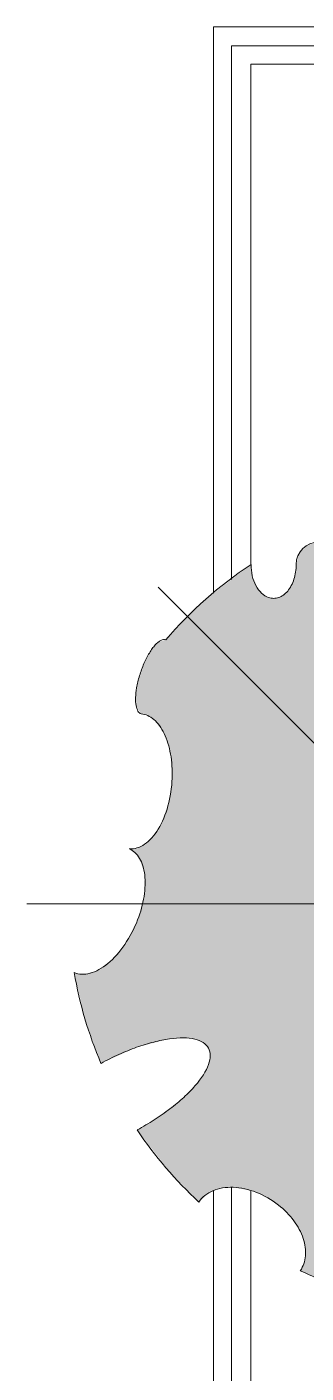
# Model space of a CAD drawing. Header units: inches. Extents: x 46946 to 48441, y 40324 to 42003.
# Drawn here: x 47943 to 47950.48, y 41284.88 to 41320.96 of the extents above; entities that cross this region are included whole.
import ezdxf

# ---------------------------------------------------------------- set-up
doc = ezdxf.new("R2010")
doc.units = ezdxf.units.IN
doc.header["$MEASUREMENT"] = 0
doc.layers.add('A-DETL-GENF', color=92, linetype='Continuous', lineweight=9)
doc.layers.add('I-FURN', color=30, linetype='Continuous', lineweight=9)

# ---------------------------------------------------------------- blocks, each defined once
blk = doc.blocks.new('PLANTER_ROOM DIVIDING_SHORT 2_ D - 6_-V151-Level 06 - Furniture')
at = {"layer": 'A-DETL-GENF'}
h = blk.add_hatch(color=256, dxfattribs=at)
h.paths.add_polyline_path([(45.401, -9.861), (44.669, -7.501), (44.263, -7.87), (43.536, -8.658), (44.163, -9.274), (44.207, -9.733), (44.735, -9.705), (45.268, -9.778)])
h.paths.add_polyline_path([(37.641, -6.361), (37.765, -6.919), (38.015, -7.424), (38.375, -7.847), (38.824, -8.162), (38.829, -8.111), (39.15, -8.283), (39.471, -8.366), (39.693, -8.37), (40.302, -8.261), (40.559, -8.161), (40.805, -8.161), (40.95, -8.099), (41.408, -7.757), (41.814, -7.246), (42.047, -6.797), (42.312, -7.019), (42.892, -7.246), (43.603, -7.436), (44.673, -7.492), (45.437, -9.973), (45.376, -10.109), (45.052, -10.435), (45.092, -10.488), (44.767, -10.548), (44.204, -10.833), (44.245, -11.299), (44.383, -11.47), (44.356, -11.831), (45.22, -12.154), (45.227, -12.083), (45.22, -11.813), (45.244, -11.866), (45.249, -12.226), (46.313, -12.772), (46.755, -13.066), (46.828, -13.206), (46.78, -13.299), (46.575, -13.482), (46.087, -13.763), (45.544, -13.97), (45.226, -14.051), (45.203, -14.136), (45.503, -14.306), (46.109, -14.494), (46.91, -14.645), (46.94, -14.649), (47.966, -14.738), (48.922, -14.719), (48.736, -14.274), (48.701, -14.115), (49.145, -13.705), (49.303, -13.415), (48.647, -13.36), (48.691, -13.066), (48.778, -12.737), (49.477, -12.559), (49.683, -12.274), (49.88, -11.714), (50.166, -11.187), (50.384, -10.927), (50.638, -10.786), (50.753, -10.789), (50.808, -11.348), (50.997, -11.113), (51.14, -10.886), (54.202, -11.649), (54.676, -10.692), (54.467, -11.77), (55.478, -12.202), (55.276, -9.205), (56.6, -8.67), (56.398, -8.475), (56.104, -8.071), (55.972, -7.774), (55.844, -7.301), (55.62, -6.51), (55.625, -6.331), (55.679, -6.104), (55.777, -5.888), (55.914, -5.696), (56.207, -5.459), (56.383, -5.379), (56.526, -5.338), (56.868, -5.342), (57.042, -5.404), (57.092, -5.425), (57.395, -5.344), (57.616, -5.123), (57.697, -4.82), (57.616, -4.518), (57.395, -4.296), (57.092, -4.215), (56.698, -4.155), (56.383, -3.987), (56.207, -3.745), (56.185, -3.61), (56.207, -3.475), (56.383, -3.233), (56.698, -3.065), (57.088, -3), (56.163, -1.791), (55.055, -0.66), (55.009, -0.515), (54.838, -0.358), (54.436, -0.135), (53.949, 0.027), (53.494, 0.088), (53.255, 0.06), (53.085, -0.072), (53.042, -0.237), (52.936, -0.403), (52.589, -0.66), (52.483, -0.708), (52.01, -0.849), (51.362, -0.891), (50.703, -0.8), (50.122, -0.588), (49.698, -0.282), (49.562, -0.105), (49.485, 0.104), (49.472, 0.257), (49.332, 0.074), (49.216, -0.018), (48.855, -0.138), (48.77, -0.155), (48.195, -0.138), (47.569, 0.033), (46.976, 0.333), (46.496, 0.723), (46.194, 1.15), (46.118, 1.445), (46.111, 1.556), (46.156, 1.733), (44.917, 1.445), (43.721, 1.015), (44.15, 0.062), (44.378, -0.819), (44.404, -1.19), (44.37, -1.495), (44.276, -1.722), (44.114, -1.865), (43.928, -1.911), (43.687, -1.865), (43.413, -1.728), (43.116, -1.504), (42.808, -1.201), (42.207, -0.411), (41.936, 0.047), (40.808, -0.832), (40.003, -1.607), (40.236, -1.865), (40.311, -2), (40.38, -2.24), (40.397, -2.529), (40.307, -3), (40.261, -3.151), (40.114, -3.457), (39.921, -3.741), (39.692, -3.991), (39.437, -4.197), (39.166, -4.349), (38.812, -4.448), (38.625, -4.467), (38.375, -4.426), (38.153, -4.349), (37.765, -5.308), (37.648, -5.782)])
h.paths.add_polyline_path([(44.219, -7.53), (44.45, -7.498), (44.263, -7.521)])
h.paths.add_polyline_path([(44.086, -7.518), (44.278, -7.518), (44.135, -7.512)])
h.paths.add_polyline_path([(43.603, -7.436), (44.135, -7.512), (44.484, -7.452), (43.692, -7.438)])
for q in [(48, 3), (56.485, -0.515)]:
    blk.add_line((48, -9), q, dxfattribs=at)
for centre, radius, start, end in [((48, -9), 10.891, 99.7488, 113.1351), ((48, -9), 10.891, 123.8318, 137.2469), ((48, -9), 10.891, 33.3994, 49.4954), ((48, -9), 10.891, 154.5842, 159.67), ((57.092, -4.82), 0.605, 270, 90)]:
    blk.add_arc(centre, radius, start, end, dxfattribs=at)
for points, knots in [([(49.472, 0.257), (49.447, 0.201), (49.38, 0.1), (49.172, -0.065), (48.792, -0.182), (48.204, -0.164), (47.536, 0.018), (46.882, 0.36), (46.36, 0.824), (46.132, 1.235), (46.097, 1.537), (46.128, 1.67), (46.156, 1.733)], [0, 0, 0, 0, 0.058824, 0.117647, 0.235294, 0.352941, 0.470588, 0.602941, 0.735294, 0.867647, 0.933824, 1, 1, 1, 1]), ([(43.721, 1.015), (43.807, 0.856), (43.964, 0.54), (44.159, 0.059), (44.301, -0.402), (44.417, -0.97), (44.411, -1.432), (44.286, -1.736), (44.136, -1.878), (43.935, -1.926), (43.612, -1.866), (43.221, -1.618), (42.808, -1.212), (42.499, -0.841), (42.202, -0.416), (42.023, -0.112), (41.936, 0.047)], [0, 0, 0, 0, 0.0625, 0.125, 0.1875, 0.25, 0.375, 0.4375, 0.5, 0.5625, 0.625, 0.75, 0.8125, 0.875, 0.9375, 1, 1, 1, 1]), ([(53.089, -0.059), (53.083, -0.12), (53.052, -0.238), (52.909, -0.461), (52.589, -0.696), (52.027, -0.87), (51.336, -0.916), (50.606, -0.805), (49.961, -0.536), (49.612, -0.222), (49.481, 0.051), (49.466, 0.188), (49.472, 0.257)], [0, 0, 0, 0, 0.058824, 0.117647, 0.235294, 0.352941, 0.470588, 0.602941, 0.735294, 0.867647, 0.933824, 1, 1, 1, 1]), ([(55.074, -0.719), (55.08, -0.7), (55.084, -0.659), (55.062, -0.59), (55.013, -0.515), (54.939, -0.437), (54.841, -0.358), (54.684, -0.254), (54.443, -0.13), (54.114, -0.011), (53.699, 0.088), (53.353, 0.1), (53.15, 0.031), (53.1, -0.026), (53.089, -0.059)], [0, 0, 0, 0, 0.052632, 0.105263, 0.157895, 0.210526, 0.263158, 0.315789, 0.421053, 0.526316, 0.631579, 0.815789, 0.907895, 1, 1, 1, 1]), ([(40.003, -1.607), (40.069, -1.652), (40.186, -1.76), (40.358, -2.048), (40.436, -2.516), (40.296, -3.156), (39.961, -3.738), (39.512, -4.177), (39.027, -4.434), (38.629, -4.487), (38.346, -4.427), (38.222, -4.365), (38.163, -4.326)], [0, 0, 0, 0, 0.066667, 0.133333, 0.266667, 0.4, 0.533333, 0.65, 0.766667, 0.883333, 0.941667, 1, 1, 1, 1]), ([(57.092, -4.215), (57.023, -4.215), (56.889, -4.205), (56.63, -4.145), (56.358, -4), (56.207, -3.791), (56.177, -3.61), (56.204, -3.452), (56.309, -3.282), (56.515, -3.128), (56.788, -3.028), (56.989, -3.005), (57.092, -3.005)], [0, 0, 0, 0, 0.071429, 0.142857, 0.285714, 0.428571, 0.5, 0.571429, 0.678571, 0.785714, 0.892857, 1, 1, 1, 1])]:
    blk.add_open_spline(points, degree=3, knots=knots, dxfattribs=at)
at = {"layer": 'I-FURN'}
for p, q in [((40.311, -2), (27.007, -2)), ((71.503, -2), (56.323, -2)), ((71.503, -26), (71.503, -2)), ((26.411, -2.483), (40.394, -2.483)), ((56.693, -2.483), (71, -2.483)), ((71, -2.483), (71, -25.233)), ((40.307, -3), (26.309, -3)), ((70.503, -3), (57.088, -3)), ((70.503, -25), (70.503, -3))]:
    blk.add_line(p, q, dxfattribs=at)

msp = doc.modelspace()

# ---------------------------------------------------------------- block references
at = {"layer": 'I-FURN', "rotation": 89.99999999999847}
msp.add_blockref('PLANTER_ROOM DIVIDING_SHORT 2_ D - 6_-V151-Level 06 - Furniture', (47945.998, 41249.458), dxfattribs=at)

doc.saveas('drawing.dxf')
